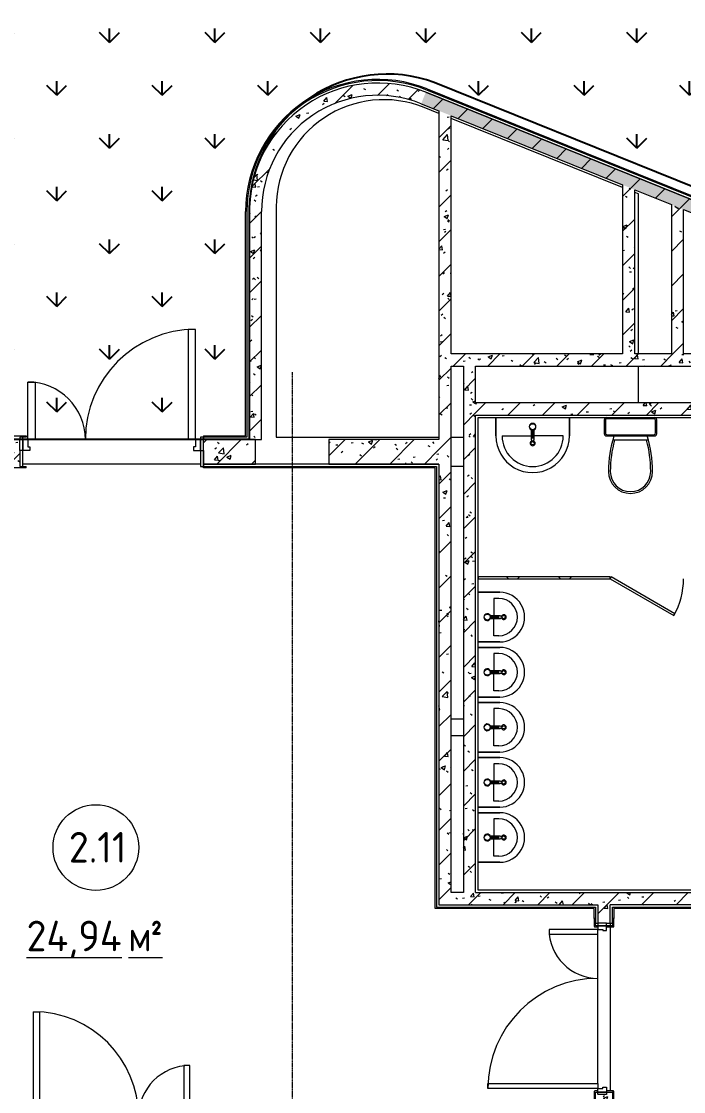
# Model space of a CAD drawing. Header units: millimetres. Extents: x -584918 to 2941280, y 3000189 to 4229862.
# Drawn here: x -441919 to -436506, y 3853985 to 3862725 of the extents above; entities that cross this region are included whole.
import ezdxf

# ---------------------------------------------------------------- set-up
doc = ezdxf.new("R2010")
doc.units = ezdxf.units.MM
doc.linetypes.add('ASVP_Невидимые', pattern=[5, 3, -2])
doc.linetypes.add('ASVP_Осевая', pattern=[14, 10, -2, 0, -2])
for name, color, linetype, lineweight in [('Двери', 7, 'Continuous', 0), ('Линии', 7, 'Continuous', 0), ('Марки помещений', 7, 'Continuous', 0), ('Обобщенные модели', 7, 'Continuous', 0), ('Перекрытие', 7, 'Continuous', 0), ('Сантехника', 7, 'Continuous', 0), ('Стены внутренние', 7, 'Continuous', 0), ('Стены наружные', 7, 'Continuous', 0), ('Стены несущие', 7, 'Continuous', 0), ('Стены отделка', 7, 'Continuous', 0), ('Стены перегородки', 7, 'Continuous', 0), ('экспертиза условные обозначения', 1, 'Continuous', 0)]:
    doc.layers.add(name, color=color, linetype=linetype, lineweight=lineweight)
doc.styles.add('GOST Common_2', font='', dxfattribs={"height": 500})
doc.styles.add('GOST Common_3', font='', dxfattribs={"width": 0.9, "height": 500})
doc.styles.get('GOST Common_2').set_extended_font_data('GOST Common')
doc.styles.get('GOST Common_3').set_extended_font_data('GOST Common')
pattern_1 = [(45, (-445536.98, 3844560.27), (-141.4214, 141.4214), [])]
pattern_2 = [(50, (-445536.98, 3844560.27), (364.368, -31.8783), [38.1, -419.1]), (355, (-445536.98, 3844560.27), (-70.486, 382.1133), [30.48, -335.28]), (100.451, (-445506.6, 3844557.6), (293.885, 350.2334), [32.38, -356.18]), (46.184, (-445537, 3844661.87), (542.1585, -84.086), [57.15, -628.65]), (96.636, (-445491.8, 3844654.86), (474.805, 494.855), [48.57, -534.27]), (351.184, (-445537, 3844661.87), (474.81, 494.85), [45.72, -502.92]), (21, (-445486.18, 3844636.47), (303.2285, -204.5305), [38.1, -419.1]), (326, (-445486.18, 3844636.47), (123.604, 368.376), [30.48, -335.28]), (71.451, (-445460.9, 3844619.42), (426.834, 163.8427), [32.38, -356.18]), (37.5, (-445536.98, 3844560.27), (6.17665, 169.11015), [16.764, -314.452, 16.764, -323.596, -336.55]), (37.5, (-445536.98, 3844560.27), (6.17665, 169.11015), [-671.576, 16.764, -319.786]), (7.5, (-445536.98, 3844560.27), (133.6389, 200.3615), [16.764, -177.292, 16.764, -306.832, -128.27]), (7.5, (-445536.98, 3844560.27), (133.6389, 200.3615), [-517.652, 16.764, -111.506]), (327.5, (-445650.27, 3844560.27), (271.1818, -11.4584), [16.764, -110.236, 16.764, -379.476, -525.78]), (327.5, (-445650.27, 3844560.27), (271.1818, -11.4584), [-523.24, 16.764, -509.016]), (317.5, (-445701.07, 3844560.27), (296.2585, 50.8528), [16.764, -148.336, 16.764, -246.38, -373.38]), (317.5, (-445701.07, 3844560.27), (296.2585, 50.8528), [-428.244, 16.764, -356.616])]

# ---------------------------------------------------------------- blocks, each defined once
blk = doc.blocks.new('ASVP_ДверьПротивопожарнаяСтальная_2 полотна - EI15 1370х2000h_полотна_ Г Л _1250 в свету_-6392377-АР Этаж 02')
at = {"layer": 'Двери', "lineweight": 18}
for p, q in [((685, 1000), (625, 1000)), ((625, 1000), (625, 100)), ((685, 100), (685, 1000)), ((-685, 570), (-625, 570)), ((-685, 100), (-685, 570)), ((-625, 570), (-625, 100)), ((-725, 100), (-685, 100)), ((-725, 10), (-725, 100)), ((-625, 100), (-685, 100)), ((-685, 100), (-685, 40)), ((625, 100), (685, 100)), ((725, 100), (685, 100)), ((685, 100), (685, 40)), ((725, 10), (725, 100)), ((-670, 10), (-725, 10)), ((-685, 40), (-670, 40)), ((-670, 40), (-670, 10)), ((685, 40), (670, 40)), ((670, 40), (670, 10)), ((670, 10), (725, 10))]:
    blk.add_line(p, q, dxfattribs=at)
at = {"layer": 'Двери', "linetype": 'ASVP_Невидимые', "lineweight": 18}
for p, q in [((-750, 100), (-725, 100)), ((-750, 10), (-750, 100)), ((-725, 100), (-725, 10)), ((750, 100), (725, 100)), ((725, 100), (725, 10)), ((750, 10), (750, 100)), ((-725, 10), (-750, 10)), ((725, 10), (750, 10))]:
    blk.add_line(p, q, dxfattribs=at)
at = {"layer": 'Двери'}
for centre, radius, start, end in [((685, 100), 900, 90, 180), ((-685, 100), 470, 360, 90)]:
    blk.add_arc(centre, radius, start, end, dxfattribs=at)
blk = doc.blocks.new('ASVP_ДверьДеревянная_2 полотна - Межкомнатная 1300х2000h_полотна_ Г Л _1220 в свету_-7533811-АР Этаж 02')
at = {"layer": 'Двери', "linetype": 'ASVP_Невидимые', "lineweight": 18}
for p, q in [((-680, 20), (-700, 20)), ((-700, 20), (-700, -50)), ((-680, -50), (-680, 20)), ((680, -50), (680, 20)), ((680, 20), (700, 20)), ((700, 20), (700, -50)), ((-700, -50), (-680, -50)), ((700, -50), (680, -50))]:
    blk.add_line(p, q, dxfattribs=at)
at = {"layer": 'Двери', "lineweight": 18}
for p, q in [((-680, 20), (-680, -50)), ((-640, 20), (-680, 20)), ((-640, -10), (-640, 20)), ((640, 20), (680, 20)), ((640, -10), (640, 20)), ((680, 20), (680, -50)), ((-680, -50), (-650, -50)), ((-650, -50), (-650, -10)), ((-650, -10), (-640, -10)), ((-610, -50), (-650, -50)), ((-650, -50), (-650, -450)), ((-610, -450), (-610, -50)), ((610, -950), (610, -50)), ((610, -50), (650, -50)), ((650, -10), (640, -10)), ((650, -50), (650, -10)), ((650, -50), (650, -950)), ((680, -50), (650, -50)), ((-650, -450), (-610, -450)), ((650, -950), (610, -950))]:
    blk.add_line(p, q, dxfattribs=at)
at = {"layer": 'Двери'}
for centre, radius, start, end in [((-650, -50), 400, 270, 0), ((650, -50), 900, 180, 270)]:
    blk.add_arc(centre, radius, start, end, dxfattribs=at)
blk = doc.blocks.new('ASVP_НАЛИЧНИК МДФ_Двери - Наличник дверной МДФ-7533812-АР Этаж 02')
at = {"layer": 'Обобщенные модели'}
for p, q in [((-740, 5), (-740, 0)), ((-740, 0), (-681, 0)), ((-675, 10), (-735, 10)), ((-681, 1), (-680, 1)), ((-681, 0), (-681, 1)), ((-680, 1), (-680, -50)), ((-670, -50), (-670, 5)), ((670, 5), (670, -50)), ((735, 10), (675, 10)), ((680, 1), (681, 1)), ((680, -50), (680, 1)), ((681, 1), (681, 0)), ((681, 0), (740, 0)), ((740, 0), (740, 5))]:
    blk.add_line(p, q, dxfattribs=at)
for centre, start, end in [((-735, 5), 90, 180), ((-675, 5), 360, 90), ((675, 5), 90, 180), ((735, 5), 0, 90)]:
    blk.add_arc(centre, 5, start, end, dxfattribs=at)
blk = doc.blocks.new('ASVP_НАЛИЧНИК МДФ_Двери - Наличник дверной МДФ-7488638-АР Этаж 02')
at = {"layer": 'Обобщенные модели'}
for p, q in [((-740, 5), (-740, 0)), ((-740, 0), (-681, 0)), ((-675, 10), (-735, 10)), ((-681, 1), (-680, 1)), ((-681, 0), (-681, 1)), ((-680, 1), (-680, -20)), ((-670, -20), (-670, 5)), ((670, 5), (670, -20)), ((735, 10), (675, 10)), ((680, 1), (681, 1)), ((680, -20), (680, 1)), ((681, 1), (681, 0)), ((681, 0), (740, 0)), ((740, 0), (740, 5))]:
    blk.add_line(p, q, dxfattribs=at)
for centre, start, end in [((-735, 5), 90, 180), ((-675, 5), 360, 90), ((675, 5), 90, 180), ((735, 5), 0, 90)]:
    blk.add_arc(centre, 5, start, end, dxfattribs=at)
blk = doc.blocks.new('ASVP_ОТКОС_Оштукатуривание дверного откоса - Оштукатуривание дверного откоса-V71-АР Этаж 02')
at = {"layer": 'Обобщенные модели'}
for p, q in [((-750, 130), (-750, 0)), ((-725, 0), (-725, 130)), ((725, 130), (725, 0)), ((750, 0), (750, 130)), ((-750, 0), (-725, 0)), ((725, 0), (750, 0))]:
    blk.add_line(p, q, dxfattribs=at)
blk = doc.blocks.new('ASVP_ОТКОС_Оштукатуривание дверного откоса - Оштукатуривание дверного откоса-5741164-АР Этаж 02')
at = {"layer": 'Обобщенные модели'}
for p, q in [((-750, 20), (-750, 0)), ((-725, 0), (-725, 20)), ((725, 20), (725, 0)), ((725, 0), (750, 0)), ((750, 0), (750, 20)), ((-750, 0), (-725, 0))]:
    blk.add_line(p, q, dxfattribs=at)
blk = doc.blocks.new('ASVP_ДверьАлюминиеваяВитражная_2 полотна - Остекленная Внутренняя-7511946-АР Этаж 02')
at = {"layer": 'Двери', "lineweight": 18}
for p, q in [((-640, 892.5), (-590, 892.5)), ((-640, 32.5), (-640, 892.5)), ((-590, 892.5), (-590, 32.5)), ((640, 452.5), (590, 452.5)), ((590, 452.5), (590, 32.5)), ((640, 32.5), (640, 452.5)), ((-700, 32.5), (-640, 32.5)), ((-700, -32.5), (-700, 32.5)), ((-590, 32.5), (-640, 32.5)), ((-640, 32.5), (-640, -17.5)), ((590, 32.5), (640, 32.5)), ((700, 32.5), (640, 32.5)), ((640, 32.5), (640, -17.5)), ((700, -32.5), (700, 32.5)), ((-630, -32.5), (-700, -32.5)), ((-640, -17.5), (-630, -17.5)), ((-630, -17.5), (-630, -32.5)), ((640, -17.5), (630, -17.5)), ((630, -17.5), (630, -32.5)), ((630, -32.5), (700, -32.5))]:
    blk.add_line(p, q, dxfattribs=at)
at = {"layer": 'Двери'}
for centre, radius, start, end in [((-640, 32.5), 860, 360, 90), ((640, 32.5), 420, 90, 180)]:
    blk.add_arc(centre, radius, start, end, dxfattribs=at)
blk = doc.blocks.new('ASVP_2D_Раковина - Раковина 405х380 _детская_-7566277-АР Этаж 02')
at = {"layer": 'Сантехника'}
for p, q in [((-311.6, -187.5), (-311.6, -10)), ((-311.6, -10), (-311.6, -187.5)), ((93.4, -10), (93.4, -187.5)), ((93.4, -187.5), (93.4, -10)), ((-261.6, -179.3), (-261.6, -140)), ((-261.6, -140), (-119.1, -140)), ((-119.1, -110.6), (-119.1, -191.9)), ((-115.1, -176), (-115.1, -109.6)), ((-103.1, -109.6), (-103.1, -176)), ((-99.1, -191.9), (-99.1, -110.6)), ((43.4, -140), (-99.1, -140)), ((43.4, -179.3), (43.4, -140)), ((-103.1, -176), (-115.1, -176))]:
    blk.add_line(p, q, dxfattribs=at)
for centre, radius in [((-109.1, -85), 24.5), ((-109.1, -220), 13.3)]:
    blk.add_circle(centre, radius, dxfattribs=at)
for centre, radius, start, end in [((-109.1, -85), 27.5, 282.60226, 257.39574), ((-109.1, -85), 25.3, 256.2911, 283.70672), ((-109.1, -187.5), 202.5, 180, 0), ((-109.1, -187.5), 202.5, 180, 0), ((-109.1, -179.3), 152.5, 180, 360), ((-109.1, -220), 20, 104.14377, 75.85623), ((-109.1, -191.9), 10, 180, 360)]:
    blk.add_arc(centre, radius, start, end, dxfattribs=at)
blk = doc.blocks.new('ASVP_2D_Унитаз_Слив - Унитаз для взрослых-7543800-АР Этаж 02')
at = {"layer": 'Сантехника'}
for p, q in [((-254.8, 195), (36.7, 195)), ((-324.1, 140), (-324.1, 30)), ((-314.1, 135), (-314.1, 35)), ((85.9, 160), (-304.1, 160)), ((80.9, 150), (-299.1, 150)), ((95.9, 35), (95.9, 135)), ((105.9, 30), (105.9, 140)), ((-299.1, 20), (80.9, 20))]:
    blk.add_line(p, q, dxfattribs=at)
for centre, radius, start, end in [((-109.1, 450), 180, 90, 180), ((-109.1, 450), 165, 90, 180), ((-109.1, 450), 180, 0, 90), ((-109.1, 450), 165, 0, 90), ((676.9, 450), 966, 180, 197.47018), ((691.9, 450), 966, 180, 195.30619), ((-910.1, 450), 966, 344.69381, 0), ((-895.1, 450), 966, 342.52982, 0), ((-304.1, 140), 20, 90, 180), ((-299.1, 135), 15, 90, 180), ((80.9, 135), 15, 360, 90), ((85.9, 140), 20, 360, 90), ((-304.1, 30), 20, 180, 270), ((-299.1, 35), 15, 180, 270), ((80.9, 35), 15, 270, 0), ((85.9, 30), 20, 270, 360)]:
    blk.add_arc(centre, radius, start, end, dxfattribs=at)
blk = doc.blocks.new('ASVP_2D_Раковина - Раковина 600х450-7567269-АР Этаж 02')
at = {"layer": 'Сантехника'}
for p, q in [((-119.1, 110.6), (-119.1, 191.9)), ((-115.1, 176), (-115.1, 109.6)), ((-103.1, 176), (-115.1, 176)), ((-103.1, 109.6), (-103.1, 176)), ((-99.1, 191.9), (-99.1, 110.6)), ((-409.1, 160), (-409.1, 10)), ((-409.1, 10), (-409.1, 160)), ((-359.1, 160), (-119.1, 160)), ((140.9, 160), (-99.1, 160)), ((190.9, 10), (190.9, 160)), ((190.9, 160), (190.9, 10))]:
    blk.add_line(p, q, dxfattribs=at)
for centre, radius in [((-109.1, 220), 13.3), ((-109.1, 85), 24.5)]:
    blk.add_circle(centre, radius, dxfattribs=at)
for centre, radius, start, end in [((-109.1, 160), 300, 360, 180), ((-109.1, 160), 300, 360, 180), ((-109.1, 160), 250, 0, 180), ((-109.1, 220), 20, 284.14377, 255.85623), ((-109.1, 191.9), 10, 0, 180), ((-109.1, 85), 27.5, 102.60426, 77.39774), ((-109.1, 85), 25.3, 76.29328, 103.7089)]:
    blk.add_arc(centre, radius, start, end, dxfattribs=at)
blk = doc.blocks.new('Д_Эскиз_1П - Дверь_в_трансформируемой_перегородке-7567258-АР Этаж 02')
at = {"layer": 'Двери'}
for p, q in [((-292, 5.9), (-300, -8)), ((227.6, -294.1), (-292, 5.9)), ((-300, -8), (219.6, -308)), ((219.6, -308), (227.6, -294.1))]:
    blk.add_line(p, q, dxfattribs=at)
blk.add_arc((-300, -8), 600, 330, 360, dxfattribs=at)
blk = doc.blocks.new('ASVP_Марка_Помещение_ДваЗначения - Номер Площадь-685795-АР Этаж 02')
at = {"layer": 'Марки помещений'}
blk.add_circle((0, 0), 3.5, dxfattribs=at)

msp = doc.modelspace()

# ---------------------------------------------------------------- hatches: boundary and pattern name
at = {"layer": 'Стены внутренние'}
h = msp.add_hatch(dxfattribs=at)
h.set_pattern_fill('FP_1', color=256, style=0, pattern_type=2)
h.set_pattern_definition(pattern_1)
h.paths.add_polyline_path([(-440056.082, 3861171.65), (-439956.082, 3861171.65), (-439949.815, 3861280.597), (-439931.094, 3861388.106), (-439900.168, 3861492.759), (-439856.796, 3861594.314), (-439798.209, 3861695.235), (-439739.006, 3861776.069), (-439664.856, 3861856.134), (-439582.012, 3861927.166), (-439491.569, 3861988.23), (-439392.39, 3862039.406), (-439284.343, 3862079.505), (-439183.773, 3862104.7), (-439071.193, 3862119.007), (-438969.729, 3862120.954), (-438861.102, 3862110.522), (-438745.612, 3862084.738), (-438650.995, 3862052.793), (-438613.617, 3862145.545), (-438727.299, 3862183.644), (-438832.602, 3862207.22), (-438945.812, 3862219.919), (-439063.132, 3862219.919), (-439181.537, 3862206.444), (-439284.343, 3862184.108), (-439398.032, 3862145.409), (-439497.232, 3862099.603), (-439593.624, 3862041.877), (-439684.443, 3861973.103), (-439767.276, 3861894.896), (-439841.149, 3861808.175), (-439905.192, 3861713.961), (-439958.652, 3861613.363), (-440000.899, 3861507.567), (-440033.031, 3861388.106), (-440050.163, 3861280.597), (-440051.226, 3861261.048)])
h = msp.add_hatch(dxfattribs=at)
h.set_pattern_fill('FP_2', color=256, style=0, pattern_type=2)
h.set_pattern_definition(pattern_2)
h.paths.add_polyline_path([(-440056.082, 3861171.65), (-439956.082, 3861171.65), (-439949.815, 3861280.597), (-439931.094, 3861388.106), (-439900.168, 3861492.759), (-439856.796, 3861594.314), (-439798.209, 3861695.235), (-439739.006, 3861776.069), (-439664.856, 3861856.134), (-439582.012, 3861927.166), (-439491.569, 3861988.23), (-439392.39, 3862039.406), (-439284.343, 3862079.505), (-439183.773, 3862104.7), (-439071.193, 3862119.007), (-438969.729, 3862120.954), (-438861.102, 3862110.522), (-438745.612, 3862084.738), (-438650.995, 3862052.793), (-438613.617, 3862145.545), (-438727.299, 3862183.644), (-438832.602, 3862207.22), (-438945.812, 3862219.919), (-439063.132, 3862219.919), (-439181.537, 3862206.444), (-439284.343, 3862184.108), (-439398.032, 3862145.409), (-439497.232, 3862099.603), (-439593.624, 3862041.877), (-439684.443, 3861973.103), (-439767.276, 3861894.896), (-439841.149, 3861808.175), (-439905.192, 3861713.961), (-439958.652, 3861613.363), (-440000.899, 3861507.567), (-440033.031, 3861388.106), (-440050.163, 3861280.597), (-440051.226, 3861261.048)])
h = msp.add_hatch(dxfattribs=at)
h.set_pattern_fill('FP_1', color=256, style=0, pattern_type=2)
h.set_pattern_definition(pattern_1)
h.paths.add_polyline_path([(-429656.082, 3858427.978), (-429656.082, 3858535.792), (-438613.617, 3862145.545), (-438650.995, 3862052.793), (-429723.622, 3858455.195)])
h = msp.add_hatch(dxfattribs=at)
h.set_pattern_fill('FP_2', color=256, style=0, pattern_type=2)
h.set_pattern_definition(pattern_2)
h.paths.add_polyline_path([(-429656.082, 3858427.978), (-429656.082, 3858535.792), (-438613.617, 3862145.545), (-438650.995, 3862052.793), (-429723.622, 3858455.195)])
h = msp.add_hatch(dxfattribs=at)
h.set_pattern_fill('FP_1', color=256, style=0, pattern_type=2)
h.set_pattern_definition(pattern_1)
h.paths.add_polyline_path([(-438506.082, 3860009.598), (-438406.082, 3860009.598), (-438406.082, 3861954.097), (-438506.082, 3861994.395), (-438506.082, 3860362.561)])
h = msp.add_hatch(dxfattribs=at)
h.set_pattern_fill('FP_2', color=256, style=0, pattern_type=2)
h.set_pattern_definition(pattern_2)
h.paths.add_polyline_path([(-438506.082, 3860009.598), (-438406.082, 3860009.598), (-438406.082, 3861954.097), (-438506.082, 3861994.395), (-438506.082, 3860362.561)])
h = msp.add_hatch(dxfattribs=at)
h.set_pattern_fill('FP_1', color=256, style=0, pattern_type=2)
h.set_pattern_definition(pattern_1)
h.paths.add_polyline_path([(-437006.082, 3860009.598), (-436906.082, 3860009.598), (-436906.082, 3861349.619), (-437006.082, 3861389.918), (-437006.082, 3860634.814)])
h = msp.add_hatch(dxfattribs=at)
h.set_pattern_fill('FP_2', color=256, style=0, pattern_type=2)
h.set_pattern_definition(pattern_2)
h.paths.add_polyline_path([(-437006.082, 3860009.598), (-436906.082, 3860009.598), (-436906.082, 3861349.619), (-437006.082, 3861389.918), (-437006.082, 3860634.814)])
h = msp.add_hatch(dxfattribs=at)
h.set_pattern_fill('FP_1', color=256, style=0, pattern_type=2)
h.set_pattern_definition(pattern_1)
h.paths.add_polyline_path([(-436606.082, 3860009.598), (-436506.082, 3860009.598), (-436506.082, 3861188.425), (-436606.082, 3861228.724), (-436606.082, 3860032.675)])
h = msp.add_hatch(dxfattribs=at)
h.set_pattern_fill('FP_2', color=256, style=0, pattern_type=2)
h.set_pattern_definition(pattern_2)
h.paths.add_polyline_path([(-436606.082, 3860009.598), (-436506.082, 3860009.598), (-436506.082, 3861188.425), (-436606.082, 3861228.724), (-436606.082, 3860032.675)])
h = msp.add_hatch(dxfattribs=at)
h.set_pattern_fill('FP_1', color=256, style=0, pattern_type=2)
h.set_pattern_definition(pattern_1)
h.paths.add_polyline_path([(-440049.902, 3859309.598), (-439956.082, 3859309.598), (-439956.082, 3861171.65), (-440056.082, 3861171.65), (-440056.082, 3859309.598)])
h = msp.add_hatch(dxfattribs=at)
h.set_pattern_fill('FP_2', color=256, style=0, pattern_type=2)
h.set_pattern_definition(pattern_2)
h.paths.add_polyline_path([(-440049.902, 3859309.598), (-439956.082, 3859309.598), (-439956.082, 3861171.65), (-440056.082, 3861171.65), (-440056.082, 3859309.598)])
h = msp.add_hatch(dxfattribs=at)
h.set_pattern_fill('FP_1', color=256, style=0, pattern_type=2)
h.set_pattern_definition(pattern_1)
h.paths.add_polyline_path([(-437253.354, 3859909.598), (-435456.082, 3859909.598), (-435456.082, 3860009.598), (-438506.082, 3860009.598), (-438506.082, 3859909.598), (-437791.314, 3859909.598)])
h = msp.add_hatch(dxfattribs=at)
h.set_pattern_fill('FP_2', color=256, style=0, pattern_type=2)
h.set_pattern_definition(pattern_2)
h.paths.add_polyline_path([(-437253.354, 3859909.598), (-435456.082, 3859909.598), (-435456.082, 3860009.598), (-438506.082, 3860009.598), (-438506.082, 3859909.598), (-437791.314, 3859909.598)])
h = msp.add_hatch(dxfattribs=at)
h.set_pattern_fill('FP_1', color=256, style=0, pattern_type=2)
h.set_pattern_definition(pattern_1)
h.paths.add_polyline_path([(-438506.082, 3855609.598), (-438406.082, 3855609.598), (-438406.082, 3859909.598), (-438506.082, 3859909.598), (-438506.082, 3856005.494)])
h = msp.add_hatch(dxfattribs=at)
h.set_pattern_fill('FP_2', color=256, style=0, pattern_type=2)
h.set_pattern_definition(pattern_2)
h.paths.add_polyline_path([(-438506.082, 3855609.598), (-438406.082, 3855609.598), (-438406.082, 3859909.598), (-438506.082, 3859909.598), (-438506.082, 3856005.494)])
h = msp.add_hatch(dxfattribs=at)
h.set_pattern_fill('FP_1', color=256, style=0, pattern_type=2)
h.set_pattern_definition(pattern_1)
h.paths.add_polyline_path([(-438206.082, 3855609.598), (-438206.082, 3859909.598), (-438306.082, 3859909.598), (-438306.082, 3855609.598)])
h = msp.add_hatch(dxfattribs=at)
h.set_pattern_fill('FP_2', color=256, style=0, pattern_type=2)
h.set_pattern_definition(pattern_2)
h.paths.add_polyline_path([(-438206.082, 3855609.598), (-438206.082, 3859909.598), (-438306.082, 3859909.598), (-438306.082, 3855609.598)])
h = msp.add_hatch(dxfattribs=at)
h.set_pattern_fill('FP_1', color=256, style=0, pattern_type=2)
h.set_pattern_definition(pattern_1)
h.paths.add_polyline_path([(-433017.71, 3859509.598), (-432906.082, 3859509.598), (-432906.082, 3859609.598), (-438206.082, 3859609.598), (-438206.082, 3859509.598), (-433162.773, 3859509.598)])
h = msp.add_hatch(dxfattribs=at)
h.set_pattern_fill('FP_2', color=256, style=0, pattern_type=2)
h.set_pattern_definition(pattern_2)
h.paths.add_polyline_path([(-433017.71, 3859509.598), (-432906.082, 3859509.598), (-432906.082, 3859609.598), (-438206.082, 3859609.598), (-438206.082, 3859509.598), (-433162.773, 3859509.598)])
h = msp.add_hatch(dxfattribs=at)
h.set_pattern_fill('FP_1', color=256, style=0, pattern_type=2)
h.set_pattern_definition(pattern_1)
h.paths.add_polyline_path([(-440076.082, 3859109.598), (-440006.082, 3859109.598), (-440006.082, 3859309.598), (-440431.082, 3859309.598), (-440431.082, 3859109.598)])
h.paths.add_polyline_path([(-442821.526, 3859109.598), (-441931.082, 3859109.598), (-441931.082, 3859309.598), (-442856.082, 3859309.598), (-442856.082, 3859109.598), (-442836.082, 3859109.598)])
h = msp.add_hatch(dxfattribs=at)
h.set_pattern_fill('FP_2', color=256, style=0, pattern_type=2)
h.set_pattern_definition(pattern_2)
h.paths.add_polyline_path([(-440076.082, 3859109.598), (-440006.082, 3859109.598), (-440006.082, 3859309.598), (-440431.082, 3859309.598), (-440431.082, 3859109.598)])
h.paths.add_polyline_path([(-442821.526, 3859109.598), (-441931.082, 3859109.598), (-441931.082, 3859309.598), (-442856.082, 3859309.598), (-442856.082, 3859109.598), (-442836.082, 3859109.598)])
h = msp.add_hatch(dxfattribs=at)
h.set_pattern_fill('FP_1', color=256, style=0, pattern_type=2)
h.set_pattern_definition(pattern_1)
h.paths.add_polyline_path([(-438958.025, 3859109.598), (-438506.082, 3859109.598), (-438506.082, 3859309.598), (-439406.082, 3859309.598), (-439406.082, 3859109.598)])
h = msp.add_hatch(dxfattribs=at)
h.set_pattern_fill('FP_2', color=256, style=0, pattern_type=2)
h.set_pattern_definition(pattern_2)
h.paths.add_polyline_path([(-438958.025, 3859109.598), (-438506.082, 3859109.598), (-438506.082, 3859309.598), (-439406.082, 3859309.598), (-439406.082, 3859109.598)])
h = msp.add_hatch(dxfattribs=at)
h.set_pattern_fill('FP_1', color=256, style=0, pattern_type=2)
h.set_pattern_definition(pattern_1)
h.paths.add_polyline_path([(-438406.082, 3855509.598), (-435356.082, 3855509.598), (-435356.082, 3855609.598), (-438506.082, 3855609.598), (-438506.082, 3855509.598)])
h.paths.add_polyline_path([(-432709.928, 3855509.598), (-432606.082, 3855509.598), (-432606.082, 3855609.598), (-434256.082, 3855609.598), (-434256.082, 3855509.598), (-432806.082, 3855509.598)])
h = msp.add_hatch(dxfattribs=at)
h.set_pattern_fill('FP_2', color=256, style=0, pattern_type=2)
h.set_pattern_definition(pattern_2)
h.paths.add_polyline_path([(-438406.082, 3855509.598), (-435356.082, 3855509.598), (-435356.082, 3855609.598), (-438506.082, 3855609.598), (-438506.082, 3855509.598)])
h.paths.add_polyline_path([(-432709.928, 3855509.598), (-432606.082, 3855509.598), (-432606.082, 3855609.598), (-434256.082, 3855609.598), (-434256.082, 3855509.598), (-432806.082, 3855509.598)])
h = msp.add_hatch(dxfattribs=at)
h.set_pattern_fill('FP_1', color=256, style=0, pattern_type=2)
h.set_pattern_definition(pattern_1)
h.paths.add_polyline_path([(-437106.082, 3853909.598), (-437106.082, 3853959.598), (-437206.082, 3853959.598), (-437206.082, 3853909.598)])
h.paths.add_polyline_path([(-437206.082, 3855359.598), (-437106.082, 3855359.598), (-437106.082, 3855509.598), (-437206.082, 3855509.598), (-437206.082, 3855502.662)])
h = msp.add_hatch(dxfattribs=at)
h.set_pattern_fill('FP_2', color=256, style=0, pattern_type=2)
h.set_pattern_definition(pattern_2)
h.paths.add_polyline_path([(-437106.082, 3853909.598), (-437106.082, 3853959.598), (-437206.082, 3853959.598), (-437206.082, 3853909.598)])
h.paths.add_polyline_path([(-437206.082, 3855359.598), (-437106.082, 3855359.598), (-437106.082, 3855509.598), (-437206.082, 3855509.598), (-437206.082, 3855502.662)])
at = {"layer": 'Стены наружные'}
h = msp.add_hatch(dxfattribs=at)
h.set_pattern_fill('FP_14', color=256, style=0, pattern_type=2)
h.set_pattern_definition([(45, (-445536.98, 3844560.27), (-212.132, 212.132), []), (135, (-445536.98, 3844560.27), (-212.132, -212.132), [])])
h.paths.add_polyline_path([(-438186.082, 3858173.598), (-437106.082, 3858173.598), (-437106.082, 3858189.598), (-438186.082, 3858189.598)])
at = {"layer": 'экспертиза условные обозначения', "lineweight": -3}
h = msp.add_hatch(dxfattribs=at)
h.set_pattern_fill('GRASS', color=3, scale=24)
h.set_pattern_definition([(90, (-445940.84, 3599179.46), (-431.0523, 431.0523), [114.3, -747.8046]), (45, (-445940.84, 3599179.46), (-431.0523, 431.0523), [114.3, -495.3]), (135, (-445940.84, 3599179.46), (-431.0523, -431.0523), [114.3, -495.3])])
edge = h.paths.add_edge_path()
edge.add_line((-447049.451, 3865658.265), (-446341.145, 3867415.913))
edge.add_line((-446341.145, 3867415.913), (-444564.946, 3866700.132))
edge.add_line((-444564.946, 3866700.132), (-442509.176, 3871801.486))
edge.add_line((-442509.176, 3871801.486), (-441117.898, 3871240.821))
edge.add_line((-441117.898, 3871240.821), (-443173.668, 3866139.467))
edge.add_line((-443173.668, 3866139.467), (-432539.664, 3861854.123))
edge.add_line((-432539.664, 3861854.123), (-433249.838, 3860091.837))
edge.add_line((-433249.838, 3860091.837), (-438544.928, 3862225.679))
edge.add_arc((-438931.415, 3861168.873), 1125.26, 69.9119077, 178.1393932)
edge.add_line((-440056.082, 3861205.408), (-440056.082, 3859309.598))
edge.add_line((-440056.082, 3859309.598), (-442806.082, 3859309.598))
edge.add_line((-442806.082, 3859309.598), (-442806.082, 3863942.86))
edge.add_line((-442806.082, 3863942.86), (-445766.386, 3865141.209))
edge.add_line((-445766.386, 3865141.209), (-447049.451, 3865658.265))

# ---------------------------------------------------------------- linework, layer by layer
at = {"layer": 'Линии', "linetype": 'ASVP_Осевая'}
msp.add_line((-439706.082, 3859859.598), (-439706.082, 3852859.598), dxfattribs=at)
at = {"layer": 'Перекрытие'}
for p, q in [((-438506.082, 3861972.833), (-438627.159, 3862021.625)), ((-437006.082, 3861368.355), (-438406.082, 3861932.534)), ((-436876.082, 3861315.967), (-436906.082, 3861328.056)), ((-436876.082, 3860009.598), (-436876.082, 3861315.967)), ((-439836.082, 3861205.408), (-439836.082, 3859329.598)), ((-436876.082, 3859609.598), (-436876.082, 3859909.598)), ((-441806.082, 3859309.598), (-440556.082, 3859309.598)), ((-439836.082, 3859329.598), (-438506.082, 3859329.598)), ((-438406.082, 3859329.598), (-438306.082, 3859329.598)), ((-440456.082, 3859109.598), (-441906.082, 3859109.598)), ((-438306.082, 3859089.598), (-438406.082, 3859089.598)), ((-438406.082, 3857029.598), (-438306.082, 3857029.598)), ((-438306.082, 3856889.598), (-438406.082, 3856889.598)), ((-437106.082, 3855359.598), (-437106.082, 3855339.877)), ((-437206.082, 3854049.598), (-437206.082, 3855269.598)), ((-437106.082, 3855329.598), (-437106.082, 3853989.598))]:
    msp.add_line(p, q, dxfattribs=at)
for start, end in [(68.0513009, 179.7599144), (179.7599144, 180)]:
    msp.add_arc((-438956.082, 3861205.408), 880, start, end, dxfattribs=at)
at = {"layer": 'Стены внутренние'}
for p, q in [((-438602.404, 3862173.37), (-433299.191, 3860036.255)), ((-440086.082, 3859339.598), (-440086.082, 3861171.65)), ((-442826.082, 3859339.598), (-441881.082, 3859339.598)), ((-441881.082, 3859329.598), (-441906.082, 3859329.598)), ((-441881.082, 3859339.598), (-441881.082, 3859329.598)), ((-440431.082, 3859339.598), (-440086.082, 3859339.598)), ((-440431.082, 3859339.598), (-440431.082, 3859329.598)), ((-441881.082, 3859079.598), (-442826.082, 3859079.598)), ((-441906.082, 3859089.598), (-441881.082, 3859089.598)), ((-441881.082, 3859079.598), (-441881.082, 3859089.598)), ((-440431.082, 3859079.598), (-440431.082, 3859089.598)), ((-438536.082, 3859079.598), (-440431.082, 3859079.598)), ((-438536.082, 3855479.598), (-438536.082, 3859079.598)), ((-437236.082, 3855479.598), (-438536.082, 3855479.598)), ((-437236.082, 3855399.598), (-437236.082, 3855479.598)), ((-435396.082, 3855479.598), (-437076.082, 3855479.598)), ((-437076.082, 3855479.598), (-437076.082, 3855399.598)), ((-437236.082, 3855399.598), (-437231.082, 3855399.598)), ((-437076.082, 3855399.598), (-437081.082, 3855399.598))]:
    msp.add_line(p, q, dxfattribs=at)
msp.add_arc((-439006.082, 3861171.65), 1080, 68.0513009, 180, dxfattribs=at)
at = {"layer": 'Стены несущие'}
for p, q in [((-429456.082, 3858455.195), (-438613.617, 3862145.545)), ((-438650.995, 3862052.793), (-438506.082, 3861994.395)), ((-438506.082, 3861994.395), (-438506.082, 3859309.598)), ((-438406.082, 3861954.097), (-437006.082, 3861389.918)), ((-438406.082, 3860009.598), (-438406.082, 3861954.097)), ((-437006.082, 3861389.918), (-437006.082, 3860009.598)), ((-436906.082, 3861349.619), (-436606.082, 3861228.724)), ((-436906.082, 3860009.598), (-436906.082, 3861349.619)), ((-436606.082, 3861228.724), (-436606.082, 3860009.598)), ((-440056.082, 3861171.65), (-440056.082, 3859309.598)), ((-439956.082, 3859309.598), (-439956.082, 3861171.65)), ((-436506.082, 3861188.425), (-435556.082, 3860805.589)), ((-436506.082, 3860009.598), (-436506.082, 3861188.425)), ((-437006.082, 3860009.598), (-438406.082, 3860009.598)), ((-436606.082, 3860009.598), (-436906.082, 3860009.598)), ((-433580.845, 3860009.598), (-436506.082, 3860009.598)), ((-438406.082, 3859909.598), (-438306.082, 3859909.598)), ((-438406.082, 3855609.598), (-438406.082, 3859909.598)), ((-438306.082, 3859909.598), (-438306.082, 3855609.598)), ((-438206.082, 3859909.598), (-433332.697, 3859909.598)), ((-438206.082, 3859609.598), (-438206.082, 3859909.598)), ((-432906.082, 3859609.598), (-438206.082, 3859609.598)), ((-438206.082, 3859509.598), (-432906.082, 3859509.598)), ((-438206.082, 3855609.598), (-438206.082, 3859509.598)), ((-440006.082, 3859309.598), (-440431.082, 3859309.598)), ((-440056.082, 3859309.598), (-439956.082, 3859309.598)), ((-440006.082, 3859109.598), (-440006.082, 3859309.598)), ((-438506.082, 3859309.598), (-439406.082, 3859309.598)), ((-439406.082, 3859309.598), (-439406.082, 3859109.598)), ((-440431.082, 3859219.598), (-440431.082, 3859109.598)), ((-440006.082, 3859109.598), (-440431.082, 3859109.598)), ((-440431.082, 3859109.598), (-440006.082, 3859109.598)), ((-439406.082, 3859109.598), (-438506.082, 3859109.598)), ((-438526.082, 3859109.598), (-439406.082, 3859109.598)), ((-438506.082, 3859109.598), (-438506.082, 3855509.598)), ((-438306.082, 3855609.598), (-438406.082, 3855609.598)), ((-438206.082, 3855609.598), (-435356.082, 3855609.598)), ((-438506.082, 3855509.598), (-437206.082, 3855509.598)), ((-437206.082, 3855509.598), (-437206.082, 3855359.598)), ((-437106.082, 3855359.598), (-437106.082, 3855509.598)), ((-435356.082, 3855509.598), (-437106.082, 3855509.598)), ((-437136.082, 3855359.598), (-437106.082, 3855359.598))]:
    msp.add_line(p, q, dxfattribs=at)
for radius in [1050, 950]:
    msp.add_arc((-439006.082, 3861171.65), radius, 68.0513009, 180, dxfattribs=at)
at = {"layer": 'Стены отделка'}
for p, q in [((-433289.016, 3860021.373), (-438606.142, 3862164.095)), ((-438613.617, 3862145.545), (-433296.491, 3860002.823)), ((-440076.082, 3861171.65), (-440076.082, 3859329.598)), ((-440056.082, 3859309.598), (-440056.082, 3861171.65)), ((-438186.082, 3855629.598), (-438186.082, 3859489.598)), ((-438186.082, 3859489.598), (-432926.082, 3859489.598)), ((-440076.082, 3859329.598), (-440431.082, 3859329.598)), ((-440431.082, 3859329.598), (-440431.082, 3859309.598)), ((-440431.082, 3859109.598), (-440431.082, 3859089.598)), ((-439406.082, 3859109.598), (-440006.082, 3859109.598)), ((-438506.082, 3859109.598), (-438526.082, 3859109.598)), ((-438506.082, 3859109.598), (-438506.082, 3859109.598)), ((-440431.082, 3859089.598), (-438526.082, 3859089.598)), ((-438526.082, 3859089.598), (-438526.082, 3855489.598)), ((-435356.082, 3855629.598), (-438186.082, 3855629.598)), ((-438526.082, 3855489.598), (-437226.082, 3855489.598)), ((-437226.082, 3855489.598), (-437226.082, 3855359.598)), ((-437086.082, 3855489.598), (-435356.082, 3855489.598)), ((-437086.082, 3855359.598), (-437086.082, 3855489.598)), ((-437226.082, 3855359.598), (-437206.082, 3855359.598)), ((-437106.082, 3855359.598), (-437086.082, 3855359.598))]:
    msp.add_line(p, q, dxfattribs=at)
for radius in [1070, 1050]:
    msp.add_arc((-439006.082, 3861171.65), radius, 68.0513009, 180, dxfattribs=at)
at = {"layer": 'Стены перегородки'}
for p, q in [((-437106.082, 3858189.598), (-438186.082, 3858189.598)), ((-438186.082, 3858189.598), (-438186.082, 3858173.598)), ((-438186.082, 3858173.598), (-437106.082, 3858173.598)), ((-437106.082, 3858173.598), (-437106.082, 3858189.598))]:
    msp.add_line(p, q, dxfattribs=at)
at = {"layer": 'экспертиза условные обозначения', "color": 3, "lineweight": -3}
msp.add_lwpolyline([(-447049.451, 3865658.265), (-446341.145, 3867415.913), (-444564.946, 3866700.132), (-442509.176, 3871801.486), (-441117.898, 3871240.821), (-443173.668, 3866139.467), (-432539.664, 3861854.123), (-433249.838, 3860091.837), (-438544.928, 3862225.679, 0.51077637), (-440056.082, 3861205.408), (-440056.082, 3859309.598), (-442806.082, 3859309.598), (-442806.082, 3863942.86), (-445766.386, 3865141.209), (-447049.451, 3865658.265)], format="xyb", dxfattribs=at)

# ---------------------------------------------------------------- block references
at = {"layer": 'Двери'}
for name, p in [('ASVP_ДверьПротивопожарнаяСтальная_2 полотна - EI15 1370х2000h_полотна_ Г Л _1250 в свету_-6392377-АР Этаж 02', (-441181.082, 3859209.598)), ('Д_Эскиз_1П - Дверь_в_трансформируемой_перегородке-7567258-АР Этаж 02', (-436806.082, 3858181.598)), ('ASVP_ДверьАлюминиеваяВитражная_2 полотна - Остекленная Внутренняя-7511946-АР Этаж 02', (-441181.082, 3853744.598))]:
    msp.add_blockref(name, p, dxfattribs=at)
at = {"layer": 'Двери', "rotation": 270.0000000000417}
msp.add_blockref('ASVP_ДверьДеревянная_2 полотна - Межкомнатная 1300х2000h_полотна_ Г Л _1220 в свету_-7533811-АР Этаж 02', (-437156.082, 3854659.598), dxfattribs=at)
at = {"layer": 'Марки помещений', "xscale": 99.99999999999993, "yscale": 99.99999999999993, "zscale": 99.99999999999993}
msp.add_blockref('ASVP_Марка_Помещение_ДваЗначения - Номер Площадь-685795-АР Этаж 02', (-441310.179, 3855977.334), dxfattribs=at)
at = {"layer": 'Обобщенные модели'}
for name, p, rotation in [('ASVP_ОТКОС_Оштукатуривание дверного откоса - Оштукатуривание дверного откоса-5741164-АР Этаж 02', (-441181.082, 3859329.598), 180), ('ASVP_НАЛИЧНИК МДФ_Двери - Наличник дверной МДФ-7488638-АР Этаж 02', (-437226.082, 3854659.598), 90.00000000004187), ('ASVP_НАЛИЧНИК МДФ_Двери - Наличник дверной МДФ-7533812-АР Этаж 02', (-437086.082, 3854659.598), 270.0000000000417)]:
    msp.add_blockref(name, p, dxfattribs=dict(at, rotation=rotation))
msp.add_blockref('ASVP_ОТКОС_Оштукатуривание дверного откоса - Оштукатуривание дверного откоса-V71-АР Этаж 02', (-441181.082, 3859089.598), dxfattribs=at)
at = {"layer": 'Сантехника'}
for name, p, rotation in [('ASVP_2D_Раковина - Раковина 600х450-7567269-АР Этаж 02', (-437849.157, 3859499.598), 180), ('ASVP_2D_Унитаз_Слив - Унитаз для взрослых-7543800-АР Этаж 02', (-437049.157, 3859499.598), 180), ('ASVP_2D_Раковина - Раковина 405х380 _детская_-7566277-АР Этаж 02', (-438196.082, 3857968.673), 89.99999999995892), ('ASVP_2D_Раковина - Раковина 405х380 _детская_-7566277-АР Этаж 02', (-438196.082, 3857518.673), 89.99999999995892), ('ASVP_2D_Раковина - Раковина 405х380 _детская_-7566277-АР Этаж 02', (-438196.082, 3857068.673), 89.99999999995892), ('ASVP_2D_Раковина - Раковина 405х380 _детская_-7566277-АР Этаж 02', (-438196.082, 3856618.673), 89.99999999995892), ('ASVP_2D_Раковина - Раковина 405х380 _детская_-7566277-АР Этаж 02', (-438196.082, 3856168.673), 89.99999999995892)]:
    msp.add_blockref(name, p, dxfattribs=dict(at, rotation=rotation))

# ---------------------------------------------------------------- texts
at = {"layer": 'Марки помещений', "char_height": 250, "attachment_point": 1}
for s, insert, width, style in [('2.11', (-441531.136, 3856105.059), 548.35425, 'GOST Common_2'), ('\\L24,94 ', (-441877.173, 3855380.528), 1010.12625, 'GOST Common_2'), ('\\L\\fGOST Common|b0|i0|c238|p34|;\\W.9;\\L²', (-440865.141, 3855380.528), 165.94931, 'GOST Common_3'), ('\\L\\fGOST Common|b0|i0|c204|p34|;\\W.9;\\Lм', (-441043.735, 3855380.528), 216.45562, 'GOST Common_2')]:
    msp.add_mtext(s, dxfattribs=dict(at, insert=insert, width=width, style=style))

doc.saveas('drawing.dxf')
